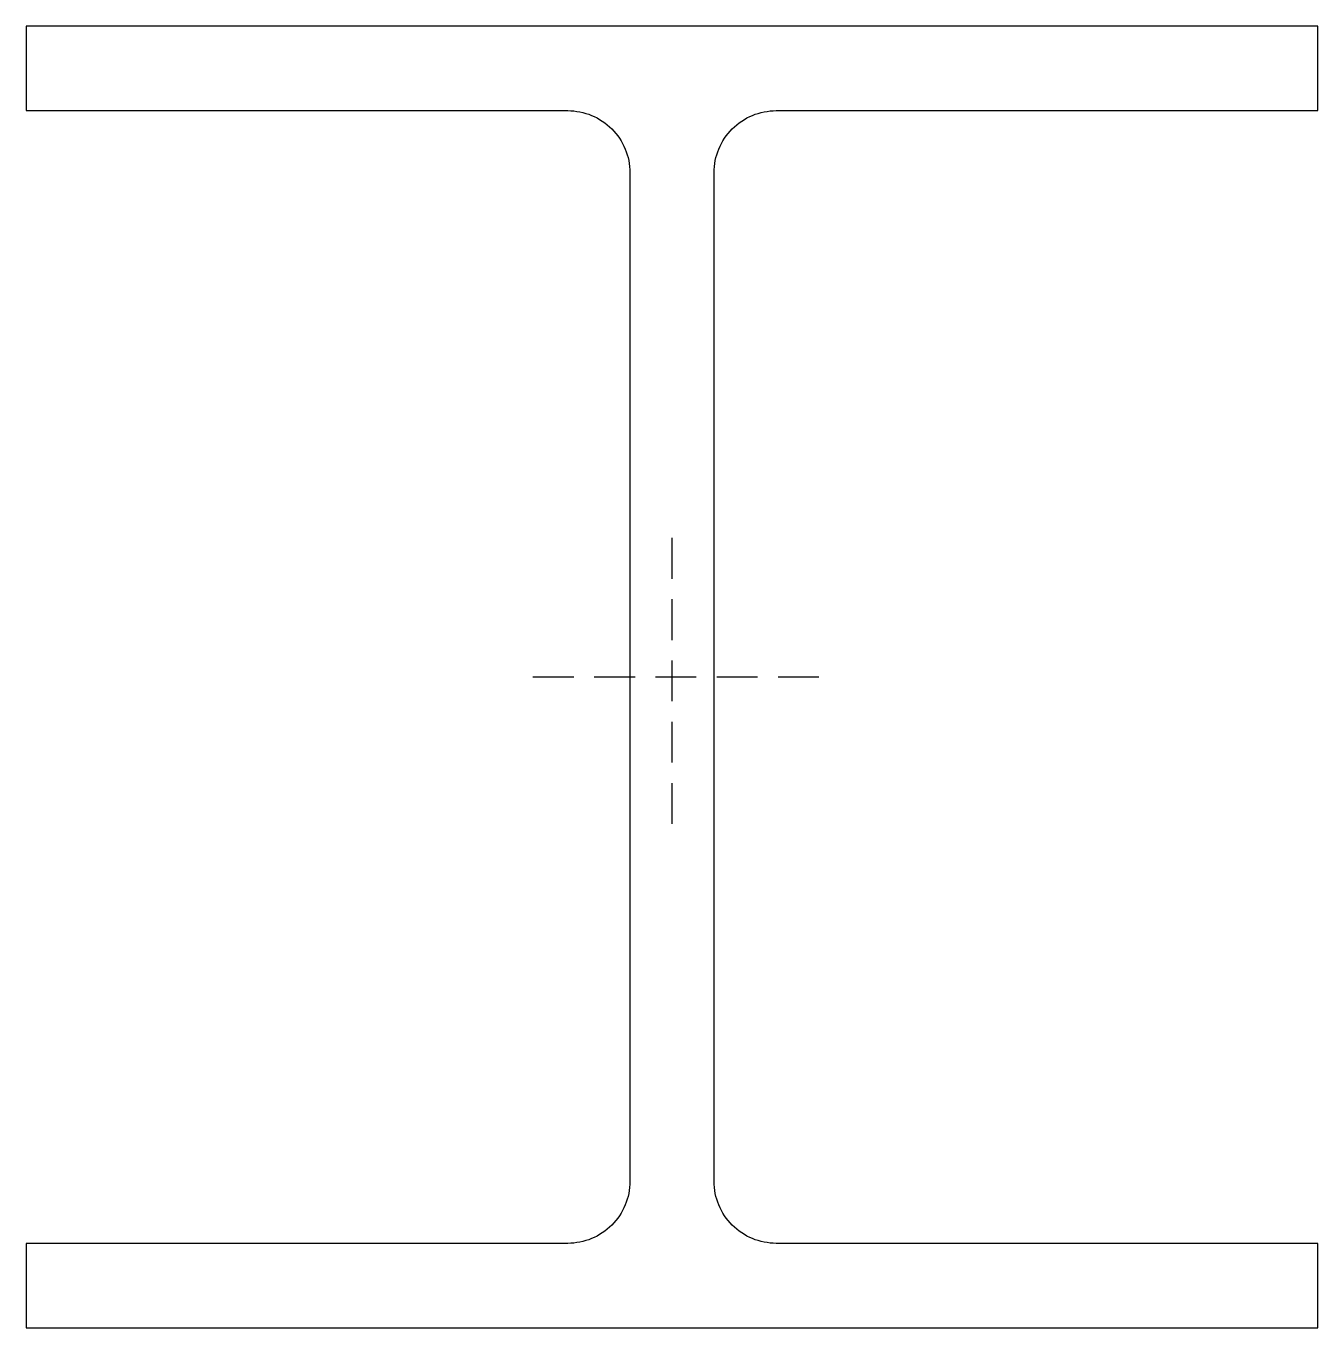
# Model space of a CAD drawing. Header units: millimetres. Extents: x -158 to 158, y -159 to 159.
import ezdxf

# ---------------------------------------------------------------- set-up
doc = ezdxf.new("R2010")
doc.units = ezdxf.units.MM
doc.linetypes.add('DASHED', pattern=[0.75, 0.5, -0.25])
doc.layers.add('ref', color=251, linetype='Continuous', plot=False)

msp = doc.modelspace()

# ---------------------------------------------------------------- linework, layer by layer
msp.add_lwpolyline([(-158, -138.55), (-158, -159.25), (158, -159.25), (158, -138.55), (25.5, -138.55, -0.414214), (10.3, -123.35), (10.3, 123.35, -0.414214), (25.5, 138.55), (158, 138.55), (158, 159.25), (-158, 159.25), (-158, 138.55), (-25.5, 138.55, -0.414214), (-10.3, 123.35), (-10.3, -123.35, -0.414214), (-25.5, -138.55)], format="xyb", close=True)
at = {"layer": 'ref', "linetype": 'DASHED', "ltscale": 20}
for p, q in [((0, -35.95), (0, 35.95)), ((35.95, 0), (-35.95, 0))]:
    msp.add_line(p, q, dxfattribs=at)

doc.saveas('drawing.dxf')
